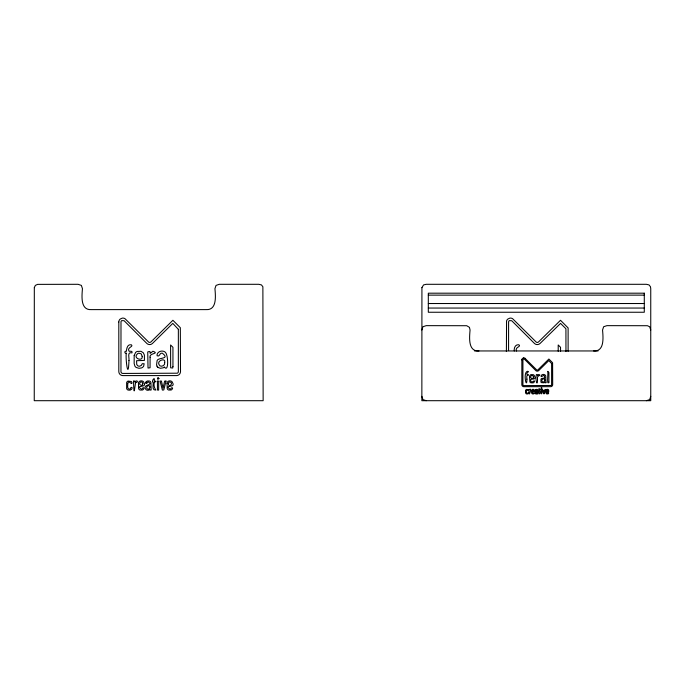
<?xml version="1.0" encoding="UTF-8"?>
<svg xmlns="http://www.w3.org/2000/svg" width="685" height="685" viewBox="0 0 685 685"><rect width="100%" height="100%" fill="white"/><g stroke="black" fill="none" stroke-linecap="round" stroke-linejoin="round"><path stroke-width="1.03" d="M506.403 351.533L506.566 321A3.947 3.947 0 0 1 507.825 319.056L509.828 318.14A3.956 3.956 0 0 1 512.637 318.722L536.338 342.192A1.892 1.892 0 0 0 538.607 341.866L560.51 320.28L568.122 327.935L568.122 351.345M521.85 359.676L521.833 384.67A2.029 2.029 0 0 0 523.871 386.683L550.8 386.674A2.029 2.029 0 0 0 552.692 384.662L552.598 362.742L548.882 359.026L537.93 369.823A0.95 0.95 0 0 1 536.603 369.832L524.95 358.246M565.956 351.585L565.921 328.749L560.57 323.397L540.08 343.45A4.05 4.05 0 0 1 534.565 343.553L511.704 320.717L509.323 320.623A1.807 1.807 0 0 0 508.604 321.753L508.57 350.6M421.857 330.016L422.945 326.736L426.216 325.649L466.716 325.717L469.439 327.353L470.056 330.016C469.499 336.969 467.761 351.748 478.969 350.951M650.75 396.332L649.663 399.603L646.383 400.699M145.725 382.709C145.288 384.105 147.455 383.403 147.421 382.35A1.353 1.353 0 0 1 148.345 381.965C154.442 385.595 141.427 384.002 146.016 389.628A2.62 2.62 0 0 0 147.232 390.21A3.348 3.348 0 0 0 148.491 390.193L149.835 389.371L149.972 390.099L151.162 389.988L150.914 382.444A2.654 2.654 0 0 0 150.289 381.536A2.397 2.397 0 0 0 149.373 380.997L147.532 380.963A2.689 2.689 0 0 0 146.385 381.613L145.725 382.709A2.363 2.363 0 0 1 146.162 381.853M523.546 357.955L522.783 358.238A2.004 2.004 0 0 0 521.833 359.882M593.638 350.951C604.846 351.748 603.1 336.969 602.552 330.016L603.639 326.736L606.919 325.649L647.411 325.717L649.663 326.736L650.75 330.016M428.313 295.132L644.285 295.132M428.313 303.524L644.285 303.524M428.313 308.053L644.285 308.053M474.517 350.951L598.082 350.951M426.216 400.699L422.945 399.603L421.857 396.332M158.029 367.468L160.367 368.29L163.21 367.828A3.793 3.793 0 0 0 164.357 366.946C168.638 373.085 168.459 355.489 165.436 352.364A4.393 4.393 0 0 0 163.758 351.362L163.098 351.191A6.413 6.413 0 0 0 160.692 351.234C158.672 351.585 156.531 353.785 157.13 355.78C160.11 357.168 159.374 352.424 162.311 353.169C169.161 358.503 161.943 357.587 158.115 359.437A3.887 3.887 0 0 0 157.105 360.593L156.548 365.071L158.029 367.468A3.005 3.005 0 0 1 156.968 366.321M560.544 351.371L560.544 347.304L558.206 344.966L558.206 351.311M516.584 351.037C514.255 347.141 521.842 346.738 518.862 344.735C515.283 344.247 513.818 348.048 514.272 350.985M523.503 357.964A2.004 2.004 0 0 1 524.933 358.255M535.627 389.688A1.19 1.19 0 0 0 535.293 390.236C536.184 389.525 539.052 391.049 535.601 391.572A1.079 1.079 0 0 0 535.25 392.008L535.439 393.704A1.31 1.31 0 0 0 536.047 393.986A1.678 1.678 0 0 0 536.68 393.978L538.016 393.875L537.888 390.108A1.327 1.327 0 0 0 537.579 389.654A1.199 1.199 0 0 0 537.117 389.38L536.201 389.363A1.336 1.336 0 0 0 535.516 389.808M118.805 321.993L118.805 371.578A4.05 4.05 0 0 0 122.872 375.594L176.73 375.585A4.05 4.05 0 0 0 180.515 371.561L180.326 327.713L172.903 320.28L151 341.866A1.892 1.892 0 0 1 148.739 342.183L125.038 318.722A3.956 3.956 0 0 0 122.221 318.14L120.218 319.056A3.947 3.947 0 0 0 118.959 321L118.805 321.993M133.549 381.16C133.926 397.608 134.431 389.731 135.57 382.59C137.069 382.898 138.55 380.757 136.264 380.937A1.533 1.533 0 0 0 135.613 381.237C134.294 383.84 135.476 379.875 133.549 381.16M157.43 381.16L157.447 390.03L158.646 390.09L158.689 381.074L157.43 381.16M178.357 329.314L178.348 371.732A1.901 1.901 0 0 1 177.364 373.205L122.812 373.436A1.892 1.892 0 0 1 120.962 371.638L120.997 321.753A1.807 1.807 0 0 1 121.724 320.623L124.105 320.717L146.958 343.553A4.05 4.05 0 0 0 152.472 343.442L172.791 323.397L178.357 329.314M529.205 389.465C527.947 400.699 532.288 387.136 529.83 389.414L529.205 389.465M541.15 389.465C540.636 395.579 542.494 395.305 541.775 389.423L541.15 389.465M551.613 363.538L551.605 384.747A0.95 0.95 0 0 1 551.117 385.484L523.837 385.604A0.95 0.95 0 0 1 522.912 384.705L522.929 359.762A0.908 0.908 0 0 1 523.297 359.197L524.487 359.24L535.91 370.662A2.029 2.029 0 0 0 538.667 370.611L548.831 360.584L551.613 363.538M142.822 383.737C143.37 386.794 137.617 384.91 140.142 382.444A1.37 1.37 0 0 1 140.922 381.999L141.675 382.016A1.396 1.396 0 0 1 142.377 382.427L142.822 383.737M533.846 390.75C531.132 393.961 532.485 387.453 533.846 390.75M127.735 383.506C127.992 385.184 126.682 389.328 129.619 389.106A1.481 1.481 0 0 0 130.475 388.6C130.296 387.179 132.744 386.768 132.017 388.446A2.243 2.243 0 0 1 131.554 389.311L130.056 390.185L128.104 390.073A2.483 2.483 0 0 1 127.213 389.5A2.457 2.457 0 0 1 126.639 388.626L126.639 382.513A2.509 2.509 0 0 1 128.078 381.065L131.229 381.502A2.389 2.389 0 0 1 131.982 382.572C132.316 386.032 128.472 379.105 127.735 383.506M138.456 383.352L138.61 388.566A2.457 2.457 0 0 0 139.166 389.457A2.483 2.483 0 0 0 140.04 390.048L142.557 390.013A2.432 2.432 0 0 0 143.704 388.969C144.92 387.47 142.463 387.256 142.352 388.686A1.43 1.43 0 0 1 141.418 389.131C134.483 384.508 147.472 388.395 143.961 382.684A2.509 2.509 0 0 0 143.456 381.768A2.483 2.483 0 0 0 142.617 381.125L141.906 380.903A3.904 3.904 0 0 0 140.682 380.894L139.971 381.1A2.5 2.5 0 0 0 138.593 382.624L138.456 383.352M526.303 390.638C525.172 394.175 527.852 392.942 528.477 392.942A1.139 1.139 0 0 1 528.212 393.541A1.301 1.301 0 0 1 527.638 393.926L526.482 393.918A1.242 1.242 0 0 1 525.755 393.199L525.703 390.313A1.267 1.267 0 0 1 526.474 389.414L528.049 389.637A1.19 1.19 0 0 1 528.426 390.176C528.649 391.777 526.628 388.498 526.303 390.638M531.663 390.561L531.74 393.164A1.242 1.242 0 0 0 532.451 393.909L533.709 393.892A1.216 1.216 0 0 0 534.283 393.37C534.737 391.709 533.067 394.346 532.433 393.13C531.209 390.69 535.884 393.104 534.411 390.227A1.259 1.259 0 0 0 533.743 389.448L533.384 389.337A1.952 1.952 0 0 0 532.776 389.328L532.416 389.431A1.259 1.259 0 0 0 531.731 390.193L531.663 390.561M128.977 360.533C128.138 383.283 125.124 355.344 126.434 353.126C124.422 354.205 124.233 350.343 126.323 351.362C126.742 348.776 127.102 344.093 131.255 344.735C134.191 346.678 126.34 347.406 129.14 351.319C130.433 351.268 132.693 350.823 131.974 352.843C126.871 351.602 129.422 357.493 128.977 360.533M526.919 379.147C526.859 390.459 522.681 372.22 527.51 371.287C530.276 371.553 525.797 372.623 526.919 374.404C527.262 374.858 528.777 374.096 528.426 375.183C526.106 374.841 526.885 377.341 526.919 379.147M545.954 382.187L545.851 382.889L544.609 382.358A1.892 1.892 0 0 1 544.036 382.795L541.45 382.624A1.498 1.498 0 0 1 540.919 382.05L540.987 379.182A1.944 1.944 0 0 1 541.492 378.599L544.755 377.897L544.335 375.859A1.173 1.173 0 0 0 543.59 375.466C542.477 376.014 540.011 377.906 541.467 375.243A2.449 2.449 0 0 1 542.409 374.609L542.777 374.498A3.211 3.211 0 0 1 543.984 374.481L544.31 374.567A2.192 2.192 0 0 1 545.149 375.063A2.432 2.432 0 0 1 545.722 375.894L545.954 382.187M150.101 357.227L150.066 367.768L148.02 368.042L147.737 351.97C153.08 349.77 146.932 356.551 152.858 351.234C160.213 353.777 148.619 353.049 150.101 357.227M167.046 383.352L167.208 388.566A2.457 2.457 0 0 0 167.756 389.457A2.483 2.483 0 0 0 168.63 390.048L171.147 390.013A2.432 2.432 0 0 0 172.295 388.969C173.519 387.47 171.053 387.256 170.942 388.686A1.43 1.43 0 0 1 170.017 389.131C163.09 384.508 176.062 388.378 172.552 382.684A2.509 2.509 0 0 0 172.055 381.768A2.483 2.483 0 0 0 171.207 381.125L170.496 380.903A3.904 3.904 0 0 0 169.281 380.894L168.561 381.1A2.5 2.5 0 0 0 167.183 382.624L167.046 383.352M537.485 377.495C537.879 388.849 534.891 379.858 536.406 374.584C538.17 373.976 536.946 376.973 538.187 374.798A1.404 1.404 0 0 1 538.864 374.507C541.895 375.491 537.117 375.551 537.485 377.495M545.954 390.561L546.039 393.164A1.242 1.242 0 0 0 546.75 393.909L548.009 393.892A1.224 1.224 0 0 0 548.676 393.147L548.171 392.753L546.947 393.344L546.587 392.06L548.736 391.897L548.711 390.227A1.259 1.259 0 0 0 548.034 389.448L547.683 389.337A1.952 1.952 0 0 0 547.075 389.328L546.716 389.431A1.259 1.259 0 0 0 546.022 390.193L545.954 390.561M154.425 381.982C153.389 385.475 154.579 388.318 155.872 390.09C151.368 390.75 153.671 384.259 153.157 382.007C151.488 382.829 153.234 377.803 154.399 378.805C152.558 381.528 158.757 381.442 154.493 381.947M172.945 366.629L172.723 368.016L170.642 367.836L170.599 344.966L172.937 347.304L172.945 366.629M539.643 389.876C541.45 395.065 538.179 395.433 539.009 389.885C537.477 387.813 541.724 389.003 539.643 389.876M548.908 382.196C546.399 386.314 548.462 371.561 547.735 371.364L548.899 372.537L548.908 382.196M134.183 355.549L134.157 363.581L134.911 366.132A4.598 4.598 0 0 0 136.264 367.502L139.029 368.307L141.461 367.948A4.452 4.452 0 0 0 143.67 366.15L144.141 363.735L142.249 363.709L141.315 365.422L139.363 366.269L137.985 365.961L136.752 364.566L136.572 360.738L144.441 360.396L144.389 355.095L143.311 352.758L140.973 351.302L137.223 351.439A4.547 4.547 0 0 0 135.579 352.475L134.183 355.549M529.522 376.656L529.89 381.947A2.286 2.286 0 0 0 530.849 382.795L533.161 382.864A2.226 2.226 0 0 0 534.266 381.956C535.182 378.711 532.194 383.54 530.969 381.459C528.606 376.973 537.288 381.365 534.548 376.108A2.269 2.269 0 0 0 533.315 374.678L531.046 374.601A2.269 2.269 0 0 0 530.473 374.909A2.32 2.32 0 0 0 529.693 375.919L529.522 376.656M142.172 356.346C143.148 361.997 132.368 358.332 137.402 353.88A2.5 2.5 0 0 1 138.79 353.186L141.153 353.802L142.172 356.346M533.521 377.058C533.863 379.892 528.683 378.043 531.132 375.825A1.25 1.25 0 0 1 531.825 375.474L533.007 375.782L533.521 377.058M168.33 383.437C168.519 389.114 174.538 382.084 169.512 381.999A1.37 1.37 0 0 0 168.741 382.444L168.33 383.437M546.596 390.604C548.111 393.789 548.514 388.027 546.596 390.604M149.887 386.965C150.392 388.703 147.695 390.039 146.821 388.386C145.314 386.16 150.435 384.234 149.887 386.965M537.374 392.368C536.038 395.724 535.25 389.842 537.374 392.368M164.7 362.442C165.616 365.824 159.913 367.965 158.937 364.411C156.788 360.404 166.018 357.527 164.7 362.442M544.78 380.106C545.243 381.802 542.392 382.864 541.904 381.091C540.825 379.088 545.44 377.649 544.78 380.106M166.01 381.083L163.792 389.962L162.371 390.065L160.076 381.048L161.42 381.048L163.047 388.19L164.623 381.143L166.01 381.083M545.44 389.423C544.601 395.545 543.316 395.416 542.503 389.388C546.493 397.651 541.621 391.315 545.44 389.423M34.319 287.649L34.25 400.699L263.143 400.699L262.877 286.758L261.439 284.917L258.784 284.301L219.311 284.301L216.04 285.397L214.944 288.668C215.501 295.62 217.239 310.399 206.031 309.611L91.362 309.611C80.154 310.399 81.9 295.62 82.448 288.668L81.361 285.397L78.081 284.301L37.589 284.369L35.337 285.397L34.319 287.649M421.926 287.649L421.857 400.699L650.75 400.699L650.75 288.668L650.476 286.758L649.046 284.917L646.383 284.301L426.216 284.301L423.561 284.917L421.926 287.649M158.92 378.634C156.42 381.262 157.713 375.123 158.92 378.634M541.895 388.207C540.611 389.525 541.296 386.443 541.895 388.207M644.285 293.189L428.313 293.189L428.313 312.249L644.285 312.249L644.285 293.189"/></g></svg>
